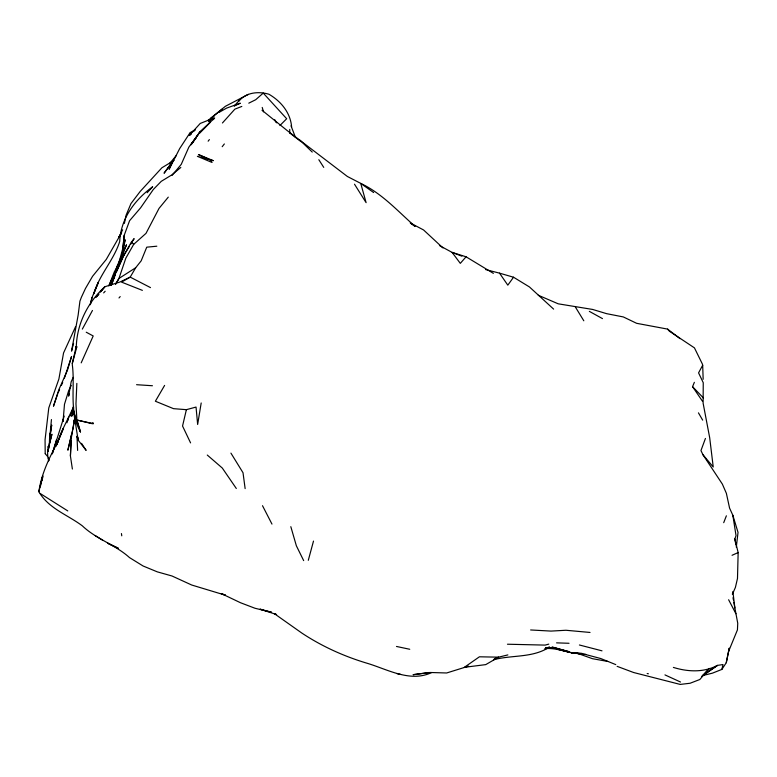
<?xml version="1.0" encoding="UTF-8"?>
<svg xmlns="http://www.w3.org/2000/svg" width="777" height="777" viewBox="0 0 777 777"><rect width="100%" height="100%" fill="white"/><g stroke="black" fill="none" stroke-linecap="round" stroke-linejoin="round"><path stroke-width="1.17" d="M76.845 383.391L75.971 403.768L76.806 418.55M49.223 447.698L49.563 438.422L51.7 425.068L49.796 437.645L51.437 419.561M669.123 331.031L694.444 347.873L702.35 363.976L702.69 365.209L698.572 372.873L703.243 382.702L703.117 403.205L709.692 437.742L713.228 466.977L702.962 454.749L700.961 450.563L705.429 438.461M72.378 469.036L70.416 455.953L71.115 440.744M71.222 438.403L74.893 417.123M702.962 454.749L722.367 484.11L726.369 493.308L729.574 508.109L732.837 515.268L736.042 535.674L734.828 538.937L738.15 552.564L737.49 578.447L735.401 587.431L732.39 594.259L732.905 591.724L734.867 607.954L737.742 623.232L737.431 629.885L728.544 651.544L726.272 662.713L721.872 669.415L712.441 673.154L702.631 675.563L717.453 665.394L722.998 664.539L721.872 669.415M49.563 443.861L50.204 433.148M76.272 347.921C76.573 324.397 87.587 302.554 104.798 286.771L119.94 282.022L130.196 277.117L135.674 267.754L141.181 260.829L146.746 247.173L156.828 246.202M124.203 235.324L122.601 251.262L124.203 235.324L129.584 220.707L140.598 207.838L153.351 189.442L161.276 181.323L171.756 174.942L180.808 167.482M736.295 547.134L738.033 532.42L732.837 515.268M63.277 419.794L63.063 421.425L64.481 404.293L68.667 390.676L71.28 385.421M201.194 402.972L197.649 424.465L196.037 407.07L186.383 409.673L173.524 408.663L155.381 401.233L164.607 385.402M72.805 429.613L75.068 416.831L73.844 423.203L74.932 417.298M123.582 248.669L125.155 239.772L118.046 265.88M41.812 480.885L43.123 476.087M225.32 595.182L191.715 585.023L172.028 576L157.313 571.862L143.075 565.986L129.477 557.575C115.346 544.764 96.28 539.141 82.333 525.844C67.58 514.772 48.698 508.614 38.85 491.734C41.463 473.329 49.689 456.925 58.411 440.734L56.575 444.57L63.335 428.545L56.129 446.056L61.325 432.255L73.582 406.954M56.556 439.481L52.321 453.739M728.544 651.544L729.224 648.173L726.272 662.713M124.388 223.397L126.078 215.239L130.973 203.564L140.229 191.395L161.898 167.774L174.019 160.421M40.287 486.868L42.444 477.01L38.85 491.734M76.146 346.756L72.329 363.393L76.836 346.872L76.146 346.756L76.836 346.872M186.383 409.673L182.546 426.039L190.579 442.89M91.958 297.737L90.287 304.739L91.968 297.669L98.242 282.634L93.774 293.823C99.223 274.854 113.753 260.334 119.707 241.511C120.746 218.512 134.703 199.942 152.661 186.742L147.154 192.715M72.533 430.759L67.871 450.194L71.387 434.897L70.416 455.953M49.407 443.968L51.904 434.207C50.369 442.725 45.066 451.855 49.077 460.46M73.562 343.376L71.552 351.117L78.156 315.015L79.934 301.126L81.371 297.309L85.47 288.481L92.56 276.301L106.264 259.431L121.63 232.653M120.396 260.178L122.484 252.399M308.294 560.304L313.5 541.083M52.312 453.758L64.2 416.113M67.657 420.61L68.726 417.181L66.939 422.795M71.416 413.043L73.504 406.507M57.77 393.667L53.477 406.225L58.799 389.821L67.453 370.25L71.552 356.497L64.423 378.069M111.373 284.751L117.084 268.667M118.716 264.316L119.454 262.189L118.191 265.608M69.376 393.881L68.59 396.134L71.183 381.75L73.242 377.36M111.422 285.237L115.394 273.902L111.179 284.295L114.705 276.699M113.957 277.292L113.724 277.933L116.803 266.802L126.525 244.784L119.823 261.121M73.718 410.79L71.62 416.268L72.776 414.287M723.708 522.678L726.378 515.802M71.494 413.082L73.621 407.808M81.196 362.859L93.201 335.965L86.237 332.216M702.389 401.107L692.55 386.674L694.366 382.323M58.217 392.638L59.557 389.578M61.344 385.499L62.684 382.43M172.484 161.801L164.161 173.067L172.484 161.801L169.124 169.24L179.681 148.572L189.86 133.003M109.829 285.392L116.288 271.795M113.957 274.718L108.848 285.897L114.316 271.911L118.405 264.491M70.027 416.054L71.096 413.908M75.554 326.738L63.559 352.923L58.887 379.021L48.786 407.896L45.066 439.695L45.202 453.583M122.63 229.778L118.871 237.189L120.921 234.178M82.333 329.108L92.463 310.46M115.511 284.489L118.939 278.467L125.835 258.149L133.712 244.337L146.008 233.353L159.023 208.411L168.279 197.135M130.478 244.59L134.13 238.646L131.41 242.055L123.154 256.468L116.618 271.358L124.738 253.321L123.154 256.468L129.254 246.571M116.055 283.508L118.939 278.467L135.674 267.754M191.016 144.784L200.359 131.362L214.656 118.026L213.024 119.658M553.612 309.11L529.438 286.946L513.539 277.224L507.818 285.159L499.524 273.154L485.586 269.561M196.125 137.908L191.103 144.571L200.359 131.362L188.86 147.125L181.255 164.345L172.018 175.437M208.139 141.191L209.382 139.588M222.193 146.698L224.359 143.949M222.436 122.98L234.887 109.13L241.812 106.439M97.251 296.008L98.766 294.153M101.029 291.385L104.798 286.771L100.369 292.171M95.94 297.572L98.893 293.968M169.59 163.578L176.039 155.837M119.007 297.96L120.192 296.581M239.054 101.039C246.163 92.24 258.673 91.191 268.91 94.231C280.934 101.214 290.52 112.723 291.618 126.972M493.385 273.368L466.064 256.798L460.305 263.364L452.107 252.399L439.442 245.542M234.392 105.827L239.209 100.447M103.652 292.9L105.167 291.249M199.718 133.149L210.567 122.096M213.918 116.453L208.751 121.746L210.616 120.59M279.924 125.524L286.674 118.726L263.238 93.085L255.691 99.728L248.786 103.166M168.318 167.453L171.484 164.442M207.896 120.532L225.398 106.284L248.358 94.347M210.713 118.357L222.348 109.042M72.319 363.16L72.329 364.879C75.243 387.325 68.697 411.15 80.487 431.963L77.078 420.085L91.793 423.562L93.046 422.581M170.008 163.792L171.834 162.403M191.21 134.188L189.287 135.509L200.223 123.446L212.859 118.434M192.813 131.731L194.774 130.575M219.221 112.286L226.573 108.129L240.307 103.195L234.265 106.022M190.219 132.585L195.328 129.788M464.355 667.317L479.419 656.798L498.611 657.167L507.857 654.914M732.051 555.293L738.15 552.564M494.318 658.799L498.611 657.167L485.742 664.617L465.209 667.21M468.589 666.151L446.649 672.979L430.167 672.493L413.063 674.689L429.273 672.493M431.633 672.561C409.906 682.857 387.169 669.084 366.482 663.072C343.609 656.177 321.639 646.202 301.816 633.051L274.718 613.917L276.593 614.539M548.785 644.123L545.182 645.104L507.459 644.22M493.473 659.78C512.364 654.729 532.488 658.197 549.562 647.037L545.503 648.183L553.477 647.328L569.25 651.748L552.029 647.192L571.581 652.884L585.965 654.419M545.6 647.921L554.37 647.62M544.726 648.688C557.536 647.299 569.172 653.981 581.905 653.632M556.575 642.861L569.036 643.278M582.012 653.35L571.581 652.884L582.012 653.632M136.567 384.702L152.438 385.742M91.793 423.562L93.366 423.669L77.078 420.085M575.971 653.204L585.411 654.457L600.844 658.566L615.782 664.617M538.267 295.241L558.207 303.817L592.657 309.45L606.565 313.655L623.329 316.938L636.625 323.31L667.608 329.108L680.021 338.646M530.623 629.962L551 631.089L565.938 630.264L590.034 632.449M607.769 661.45L592.482 658.692L577.146 653.224M647.173 673.533L648.377 673.756M396.969 673.64L400.602 674.387M396.484 646.454L409.751 649.271M579.409 644.988L602 650.835M673.387 667.414C687.868 671.901 703.719 672.668 717.453 665.394L701.689 676.417L709.323 668.414L699.844 679.496L690.083 683.255L680.215 684.42L633.614 672.513L617.113 666.336M556.39 648.989L569.454 652.35M499.524 273.154L513.539 277.224M466.064 256.798L452.107 252.399L461.839 256.157M276 614.354L260.062 609.158L271.562 612.247L254.982 608.255L240.462 602.719L221.241 593.541L225.398 595.104M142.376 290.365L121.533 282.109L130.196 277.117L150.495 287.607M664.957 674.892L680.516 682.021M118.143 548.193L107.721 543.23L118.191 548.203M360.421 183.217L347.358 176.466L287.179 130.565L262.004 110.247M410.246 222.941L423.572 229.963L442.929 247.931M589.335 311.363L602.476 318.609M354.506 184.207L366.113 202.661L360.742 183.411C382.099 193.463 397.688 211.13 415.073 226.389L411.169 223.727M67.774 510.916L40.287 493.55M95.26 535.635L102.661 540.229M360.742 183.411L373.64 192.541M289.86 133.071L300.932 141.618M207.274 455.05L222.3 468.045L236.315 488.49M299.961 140.2L312.247 152.078M131.41 242.055L133.712 244.337M692.55 386.674L703.34 397.863M45.231 453.739L47.514 456.361M667.608 329.108L668.618 330.39M78.283 438.335L76.981 436.324L78.156 440.132L86.13 450.369L81.556 443.346M276.573 122.669L274.689 119.891L276.583 122.698M318.823 159.703L323.747 167.395M230.924 453.117L243.016 472.737L245.134 488.616M575.407 307.051L583.809 320.794M698.445 412.849L702.67 420.134M728.622 599.747L735.906 613.723M290.821 526.67L296.358 545.775L303.661 560.615M262.509 505.701L271.969 524.096M291.025 125.796L295.483 137.49M80.487 431.963L73.359 410.256L78.156 440.132M262.218 107.43L263.549 111.83M48.611 448.572L48.125 446.367L48.601 448.698M733.012 597.688L733.43 599.97M733.838 602.253L734.867 607.954M734.828 538.937L735.877 544.794M121.426 533.566L121.775 535.829M48.32 451.476L48.019 449.155L48.32 451.447M48.252 457.731L48.562 461.111M76.981 436.324L77.622 450.417M702.69 365.209L703.156 379.293M289.743 129.39L289.772 132.984M213.219 160.635L197.387 156.323L212.043 162.451L210.868 160.266L198.436 154.555L213.219 160.635"/></g></svg>
